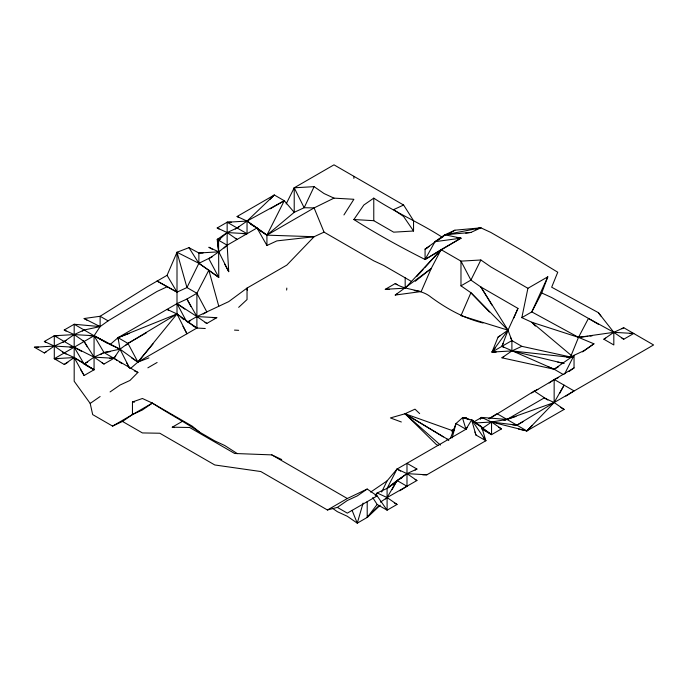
<?xml version="1.0" encoding="UTF-8"?>
<svg xmlns="http://www.w3.org/2000/svg" width="688" height="688" viewBox="0 0 688 688"><rect width="100%" height="100%" fill="white"/><g stroke="black" fill="none" stroke-linecap="round" stroke-linejoin="round"><path stroke-width="1.03" d="M286.638 290.061L286.819 288.074M521.839 317.65L527.911 288.306L547.803 276.817L541.731 292.959L531.79 311.905L521.839 317.65L531.79 322.242L578.505 337.361L593.933 343.819L582.555 351.886M452.154 437.86L456.015 423.507L462.465 417.771L465.965 417.771L469.44 419.775M363.109 503.083L357.261 523.164L347.311 516.275L337.369 511.683L332.399 508.234M450.494 438.265L456.015 423.507L465.965 429.252L467.1 427.609M368.003 515.467L367.203 517.419L357.261 523.164L352.084 510.341M375.958 495.902L377.153 492.969L387.095 488.377L394.009 483.647M442.246 237.248C420.144 222.921 395.652 212.609 373.773 198.135L363.832 205.024L353.881 219.532C376.835 234.092 400.717 247.207 425.072 259.488L441.085 249.658L460.977 261.139L470.919 280.093L480.869 286.982L517.969 308.405L508.019 330.188L498.078 337.077L492.006 352.067L496.194 352.067M503.091 343.518L501.948 346.331L503.762 347.371M570.945 355.945L578.505 337.361L588.455 318.406L551.673 297.551L541.731 292.959M86.834 320.083L84.125 318.518L100.13 316.274L147.172 286.819L167.064 275.329L177.005 252.264L188.942 247.663L198.884 252.995L203.072 252.995M415.234 281.297L431.144 268.612L395.239 295.049L421.194 291.549L431.144 268.612L441.085 249.658L460.977 238.177L444.964 234.789L435.014 241.677L425.072 259.488L460.977 238.177L456.97 237.618M513.824 317.959L517.969 308.405M547.803 276.817L531.79 311.905L578.505 337.361L587.853 336.337M343.94 214.94L353.881 199.288L333.99 198.135L324.048 193.543L314.106 186.654L304.156 207.724L294.215 212.317L266.927 235.15L266.927 245.487L276.868 240.895L314.106 236.724L324.048 232.131L373.773 260.838L383.715 265.43L411.51 281.478M381.668 492.04L387.095 480.869L397.036 469.044L465.965 429.252L471.658 419.912L481.609 426.801L485.848 440.733L426.87 474.789L422.69 474.789M187.858 321.769L196.897 316.549L228.726 301.619L247.035 288.074L286.819 265.112L314.106 236.724L266.927 235.15L256.985 227.969L227.152 245.195L218.775 251.842L198.884 252.995L198.884 263.323L186.955 287.55L177.005 292.142L157.122 281.074L177.005 292.142L167.064 275.329M527.911 288.306L490.811 266.884L480.869 259.995L470.919 280.093L460.977 285.838L470.919 292.727L508.019 330.188L511.898 340.586L511.898 350.923L501.948 357.812L554.15 369.232L563.188 374.453M286.165 203.932L294.215 187.798L333.99 164.836L403.607 205.024L413.548 220.685L413.548 231.013L393.665 232.166L373.773 220.685L353.881 219.532M238.899 217.528L237.093 216.488L274.323 194.988L284.273 200.733L266.927 235.15L260.012 230.652M564.573 374.04L574.041 355.3L583.983 350.708L593.933 343.819M380.464 502.154L387.095 497.562L416.928 480.525L406.986 473.636L397.036 469.044L387.095 488.377L387.095 510.195L397.036 504.45L387.095 497.562L377.153 492.969L375.158 495.334M130.763 368.278L137.918 362.077L196.897 328.03L196.897 293.286L208.834 270.212L198.884 263.323L177.005 252.264L177.005 313.96L186.955 333.775L182.974 326.301M559.619 393.493L564.1 385.16L554.15 402.532L526.862 430.92L518.554 429.097M392.065 489.615L397.036 480.525L406.986 473.636L416.928 469.044L406.986 463.299L406.986 486.27L399.754 490.793M167.064 286.819L157.122 291.411L108.085 320.866L100.13 326.611L94.067 335.744L54.292 358.706L54.292 335.744L74.184 334.592L94.067 335.744L120.022 349.16L137.918 362.077L148.918 357.872M115.773 355.894L113.959 358.293L104.017 364.029L102.202 362.989M437.843 253.898L441.085 249.658L405.18 288.16L385.289 289.313L395.239 283.568C406.341 290.818 420.772 288.573 431.144 297.285C446.847 308.774 463.987 318.303 483.002 322.999M372.733 497.596L377.153 504.45L367.203 517.419L367.203 501.647M495.214 347.922L492.006 352.067L511.898 350.923L570.885 357.407L566.671 357.081M153.003 343.948L137.918 362.077L131.657 357.958M416.67 276.619L423.137 269.481M424.573 267.899L441.085 249.658M66.039 331.04L64.233 329.999L74.184 324.254L94.067 335.744L104.017 352.548L137.918 372.414L129.963 380.455L120.022 385.048L110.071 391.936M269.773 199.529L274.323 194.988L247.035 221.08L237.093 227.969L227.152 232.561L217.202 239.45L218.775 251.842L228.726 271.657L227.152 245.195L227.152 222.224L247.035 221.08L284.273 200.733L294.215 212.317L294.215 187.798L314.106 186.654M378.993 505.654L367.203 517.419L380.206 505.19M385.624 499.032L387.095 497.562L397.036 480.525L402.463 477.395M532.168 425.623L526.862 430.92L491.55 422.019L481.609 417.418L473.464 422.122M442.668 237.042L444.964 234.789L454.906 230.196L480.869 227.84L490.811 232.432L520.644 249.658L557.744 272.224L551.673 287.214L598.397 312.67L613.816 332.33L623.767 339.227L633.708 333.482L613.816 332.33L578.505 337.361M218.664 252.006L217.417 241.144L227.152 232.561L247.035 233.705L247.035 221.08L237.093 216.488M224.107 248.024L227.152 245.195L217.202 239.45L218.56 238.667L218.775 277.402L198.884 263.323L188.942 247.663M238.667 307.355L247.035 299.564L247.035 288.074L247.276 290.164M89.879 335.744L94.067 335.744L110.071 344.568L118.026 337.67L177.005 303.623L186.955 299.031L196.897 293.286L206.847 311.956L203.227 314.038M125.586 345.479L127.977 343.415L177.005 313.96L196.897 328.03L205.273 328.511M218.775 240.361L220.452 239.028M531.686 392.994L574.041 367.934L574.041 355.3L554.15 369.232L548.259 366.842M397.036 481.007L387.095 488.377L397.036 480.525L406.986 486.27M398.696 479.777L406.986 473.636L426.87 474.789M465.733 233.137L470.919 232.432L480.869 227.84L444.964 234.789L425.072 249.151L425.072 259.488M569.071 371.451L574.041 367.934M104.017 364.029L94.067 357.141L74.184 347.225L54.292 346.073L34.4 347.225L44.342 352.961L54.292 346.073L64.233 341.48L74.184 334.592L84.125 329.999L100.13 326.611L100.13 316.274L108.085 320.866M107.044 343.02L94.067 335.744L94.067 369.774L74.184 357.562L54.292 358.706L64.233 364.451L74.184 357.562L94.067 369.774L84.125 375.51L80.462 369.318M46.156 342.529L44.342 341.48L54.292 335.744L74.184 347.225L84.125 364.029L94.067 357.141L104.017 352.548L120.022 349.16L127.977 343.415L146.475 332.734M237.377 453.641L224.718 445.497L214.776 440.905L199.58 432.124L192.133 426.096L152.349 403.125L142.407 409.971L132.457 414.563L122.516 421.452L112.574 426.096L92.682 414.606L90.188 403.417L100.13 396.529M122.516 421.452L142.407 432.933L159.797 433.234L214.776 464.968L260.812 471.538L327.428 509.989L337.369 507.4L347.311 500.511L357.261 495.919L367.203 489.03L377.153 495.919L387.095 510.195L377.153 504.45M598.414 324.332L588.455 318.406L613.816 332.33L613.816 344.963L603.875 339.227L613.816 332.33L623.767 327.737L653.6 344.963L554.15 402.532L516.92 425.175L512.689 424.84M482.434 428.332L491.55 422.019L506.979 419.439L516.009 416.421M549.179 383.01L554.15 379.57L558.673 377.48M370.66 492.092L387.095 480.869M429.398 246.278L425.072 249.151L426.878 248.316M489.159 418.88L534.258 391.051L537.878 389.382M565.906 396.125L574.041 390.896L554.15 379.415L554.15 402.532L564.1 409.429L526.862 430.92L497.028 413.694L488.876 418.691M112.574 426.096L152.349 403.082C167.812 413.213 184.178 421.701 199.58 432.124M219.008 229.009L217.202 227.969L227.152 222.224L231.331 222.224M235.287 229.009L238.899 226.92M270.307 208.791L284.273 200.733M44.342 352.961L46.156 351.921M62.427 342.529L66.039 340.44M82.319 331.04L84.125 329.999M212.446 256.641L198.884 263.323M64.233 364.451L67.854 362.361M84.125 364.029L87.737 361.94M100.396 354.638L104.017 352.548L110.02 351.706M205.033 322.388L206.847 323.437L216.789 317.693L196.897 316.549L177.005 303.623L186.457 321.356M147.868 367.822L157.113 362.481M441.343 238.031L435.014 241.677L460.977 238.177M450.382 232.811L454.906 230.196M395.239 295.049L397.045 294.008M174.339 427.575L172.241 427.196L182.182 421.452M498.078 337.077L499.884 336.036M571.952 357.296L521.839 346.331L511.898 340.586L492.006 352.067L508.019 330.188L480.869 286.982L491.954 305.085M501.948 357.812L503.762 356.762M603.875 339.227L605.681 338.178M621.961 328.787L623.767 327.737M558.673 366.627L554.15 369.232L501.948 346.331L508.019 330.188L460.977 315.663L470.919 292.727L489.469 312.034M401.345 421.993L390.414 417.934L405.051 413.755L451.767 430.396L454.484 428.83M327.428 509.989L347.311 498.508L367.203 489.03M415.122 470.085L416.928 469.044M503.891 420.179L506.979 419.439L544.208 397.939L554.15 402.532L504.958 419.998M377.153 495.919L347.311 513.145L337.369 507.4M481.609 428.908L491.55 434.644L501.492 428.908L491.55 422.019L475.847 422.922M523.439 421.417L516.92 425.175L491.55 422.019L491.55 434.644L481.17 427.558M333.99 198.135L314.106 207.914L266.927 235.15L247.035 221.08L256.985 227.969L266.927 245.487M403.607 205.024L393.665 209.616L403.607 216.514L413.548 231.013M187.858 321.872L190.567 320.617M521.839 346.331L511.898 350.923L564.1 363.496L557.83 362.12M437.938 445.377L436.132 444.328L405.051 413.755L414.993 409.162L419.654 413.574M118.362 339.777L118.026 337.67L177.005 313.96L179.301 315.878M129.49 368.028L120.022 349.16L118.026 337.67L129.026 333.465M132.457 414.606L132.457 401.981L142.407 398.49L152.349 403.082M475.735 229.001L480.869 227.84M589.934 336.105L592.007 335.882M444.964 234.789L470.919 232.432M480.869 259.995L460.977 261.139L460.977 285.838M452.377 432.382L451.767 430.396L453.865 430.275M242.847 233.705L247.035 233.705L227.152 222.224M385.289 289.313L389.477 289.313M212.601 317.693L216.789 317.693M629.52 333.482L633.708 333.482M54.292 335.744L58.48 335.744M34.4 347.225L38.588 347.225M69.995 347.225L74.184 347.225L81.416 351.25M109.77 358.293L113.959 358.293L117.519 360.667M54.292 358.706L58.48 358.706M451.767 430.396L453.865 430.396M172.241 427.196L189.63 427.489L234.668 453.487L271.769 454.888L281.71 459.532M234.496 330.111L238.667 330.326M132.457 401.981L134.556 402.102M506.979 419.439L481.609 417.418L480.276 419.001L481.609 417.418L483.415 418.467M84.125 318.518L100.13 326.611L74.184 324.254L74.184 381.255L90.188 403.417M414.193 290.568L421.194 291.549M465.965 429.252L462.465 417.771L471.658 419.912L479.949 426.053M462.465 417.771L464.649 418.528M98.401 325.94L100.13 326.611M134.384 370.884L137.918 372.414M217.202 227.969L227.152 232.561L237.093 239.45L235.287 238.409M110.071 344.568L120.022 349.16L113.959 358.293L94.067 357.141L84.125 341.48L74.184 334.592L64.233 329.999M44.342 341.48L54.292 346.073L64.233 352.961L74.184 357.562L84.125 375.51M85.931 365.242L94.067 369.774M621.961 338.178L623.767 339.227M395.239 283.568L397.045 284.608M250.656 224.314L256.985 227.969M547.82 400.029L534.258 391.051M560.479 407.339L564.1 409.429M212.446 249.34L208.834 247.25L218.775 251.842L208.834 258.731L218.775 277.402L208.834 270.212L218.775 306.212M498.783 427.343L501.492 428.908M476.182 423.67L481.609 426.801M475.907 434.997L485.848 440.733L471.658 419.912L475.907 434.997L474.995 432.004M196.897 293.286L186.955 287.55L177.005 252.264M446.976 439.107L448.782 440.157M168.87 310.408L167.064 309.368L177.005 313.96L137.918 362.077L127.977 343.415L118.026 337.67M192.382 325.415L196.897 328.03L186.525 321.287M397.036 469.044L400.657 471.134M415.122 479.484L416.928 480.525M394.327 502.885L397.036 504.45M82.319 340.44L84.125 341.48L87.264 346.786M271.769 454.888L347.311 498.508M62.427 351.921L66.039 354.01M440.44 445.084L405.051 413.755L448.739 439.959M405.051 413.755L443.339 436.932M119.291 361.854L121.965 363.634M206.847 323.437L196.897 316.549L186.955 299.031L190.929 306.495M177.005 303.623L184.788 309.127M481.609 427.282L491.55 434.644M573.224 357.072L531.79 322.242L535.393 326.121M180.832 317.159L183.894 319.722M471.658 419.912L473.189 421.297M465.965 417.771L467.384 419.121M598.397 312.67L600.865 315.998M483.38 437.31L485.848 440.733M224.744 264.192L228.726 271.657M126.48 362.438L129.464 368.037M294.215 187.798L304.156 207.724L314.106 207.914L324.048 232.131M510.737 337.808L511.898 340.586M405.18 277.823L405.18 288.16M373.773 198.135L373.773 220.685M353.881 176.317L353.881 178.407"/></g></svg>
